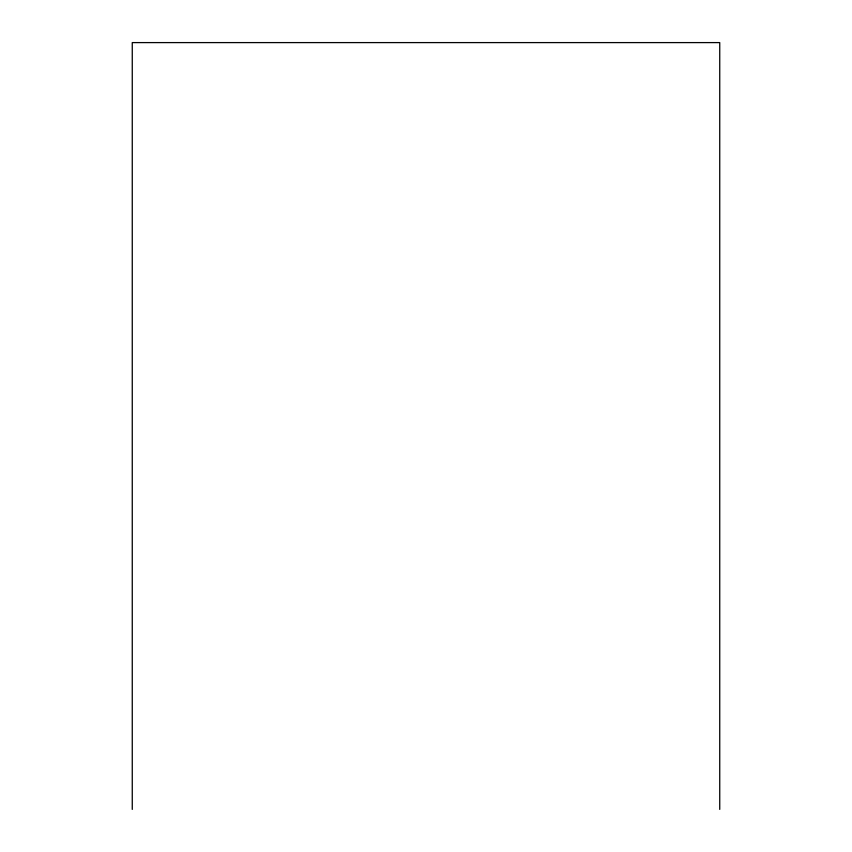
<?xml version="1.0" encoding="UTF-8"?>
<svg xmlns="http://www.w3.org/2000/svg" width="852" height="852" viewBox="0 0 852 852"><rect width="100%" height="100%" fill="white"/><g stroke="black" fill="none" stroke-linecap="round" stroke-linejoin="round"><path stroke-width="1.28" d="M719.738 809.4L719.738 42.6L132.262 42.6L132.262 809.4"/></g></svg>
